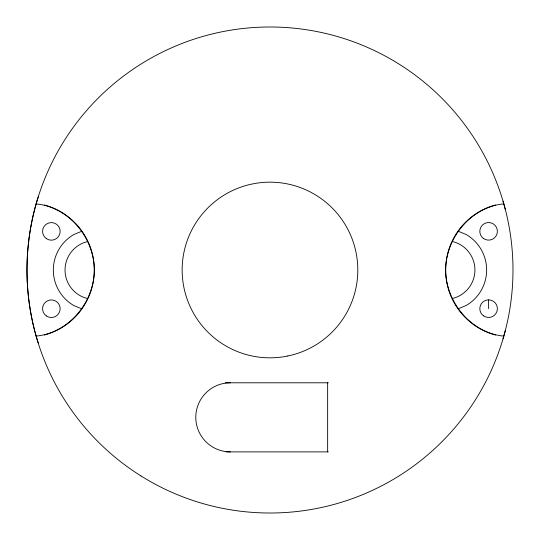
<?xml version="1.0" encoding="UTF-8"?>
<svg xmlns="http://www.w3.org/2000/svg" width="540" height="540" viewBox="0 0 540 540"><rect width="100%" height="100%" fill="white"/><g stroke="black" fill="none" stroke-linecap="round" stroke-linejoin="round"><path stroke-width="0.81" d="M503.037 338.843L505.352 330.433M38.198 196.985C23.288 244.148 23.254 295.853 38.198 343.015M81.479 231.376L73.818 234.549A40.993 40.993 0 0 0 73.818 305.546L81.425 308.698M36.153 336.096C68.809 332.984 94.129 302.353 94.311 270.047C94.176 237.708 68.85 207.016 36.153 203.904M503.786 203.87C471.116 207.009 445.811 237.681 445.649 270C445.811 302.319 471.116 332.991 503.786 336.13M458.501 308.664L466.148 305.498A40.993 40.993 0 0 0 466.148 234.502L458.501 231.336M87.5 241.663L86.731 241.765A29.282 29.282 0 0 0 86.731 298.33L87.46 298.424M452.48 298.377L453.229 298.283A29.282 29.282 0 0 0 453.229 241.718L452.48 241.623M225.295 382.793L328.361 382.793M226.132 451.886L328.361 451.886M503.037 201.157L505.352 209.567M488.599 299.882L488.599 308.664M327.645 382.793L327.645 451.886M230.337 451.886A34.547 34.547 0 0 1 195.791 417.339A34.547 34.547 0 0 1 230.337 382.793M495.558 335.043A67.338 67.338 0 0 1 495.558 204.957M44.476 205.004A67.304 67.304 0 0 1 44.381 335.023M287.827 355.968L286.774 356.211A87.838 87.838 0 0 1 226.928 346.558L222.507 343.899A87.838 87.838 0 0 1 250.661 184.316L255.724 183.33A87.838 87.838 0 0 1 310.77 192.206L315.259 194.738A87.838 87.838 0 0 1 357.77 267.287L357.784 272.444A87.838 87.838 0 0 1 291.809 355.077L287.827 355.968M141.001 475.956A243.007 243.007 0 0 0 512.831 278.721A243.007 243.007 0 0 0 156.107 55.323A243.007 243.007 0 0 0 141.001 475.956M483.523 238.505A8.782 8.782 0 0 0 497.347 232.146A8.782 8.782 0 0 0 484.927 223.357A8.782 8.782 0 0 0 483.523 238.505M483.523 315.832A8.782 8.782 0 0 0 497.347 309.474A8.782 8.782 0 0 0 484.927 300.685A8.782 8.782 0 0 0 483.523 315.832M46.285 315.88A8.782 8.782 0 0 0 60.109 309.521A8.782 8.782 0 0 0 47.689 300.733A8.782 8.782 0 0 0 46.285 315.88M46.285 238.552A8.782 8.782 0 0 0 60.109 232.193A8.782 8.782 0 0 0 47.689 223.405A8.782 8.782 0 0 0 46.285 238.552"/></g></svg>
